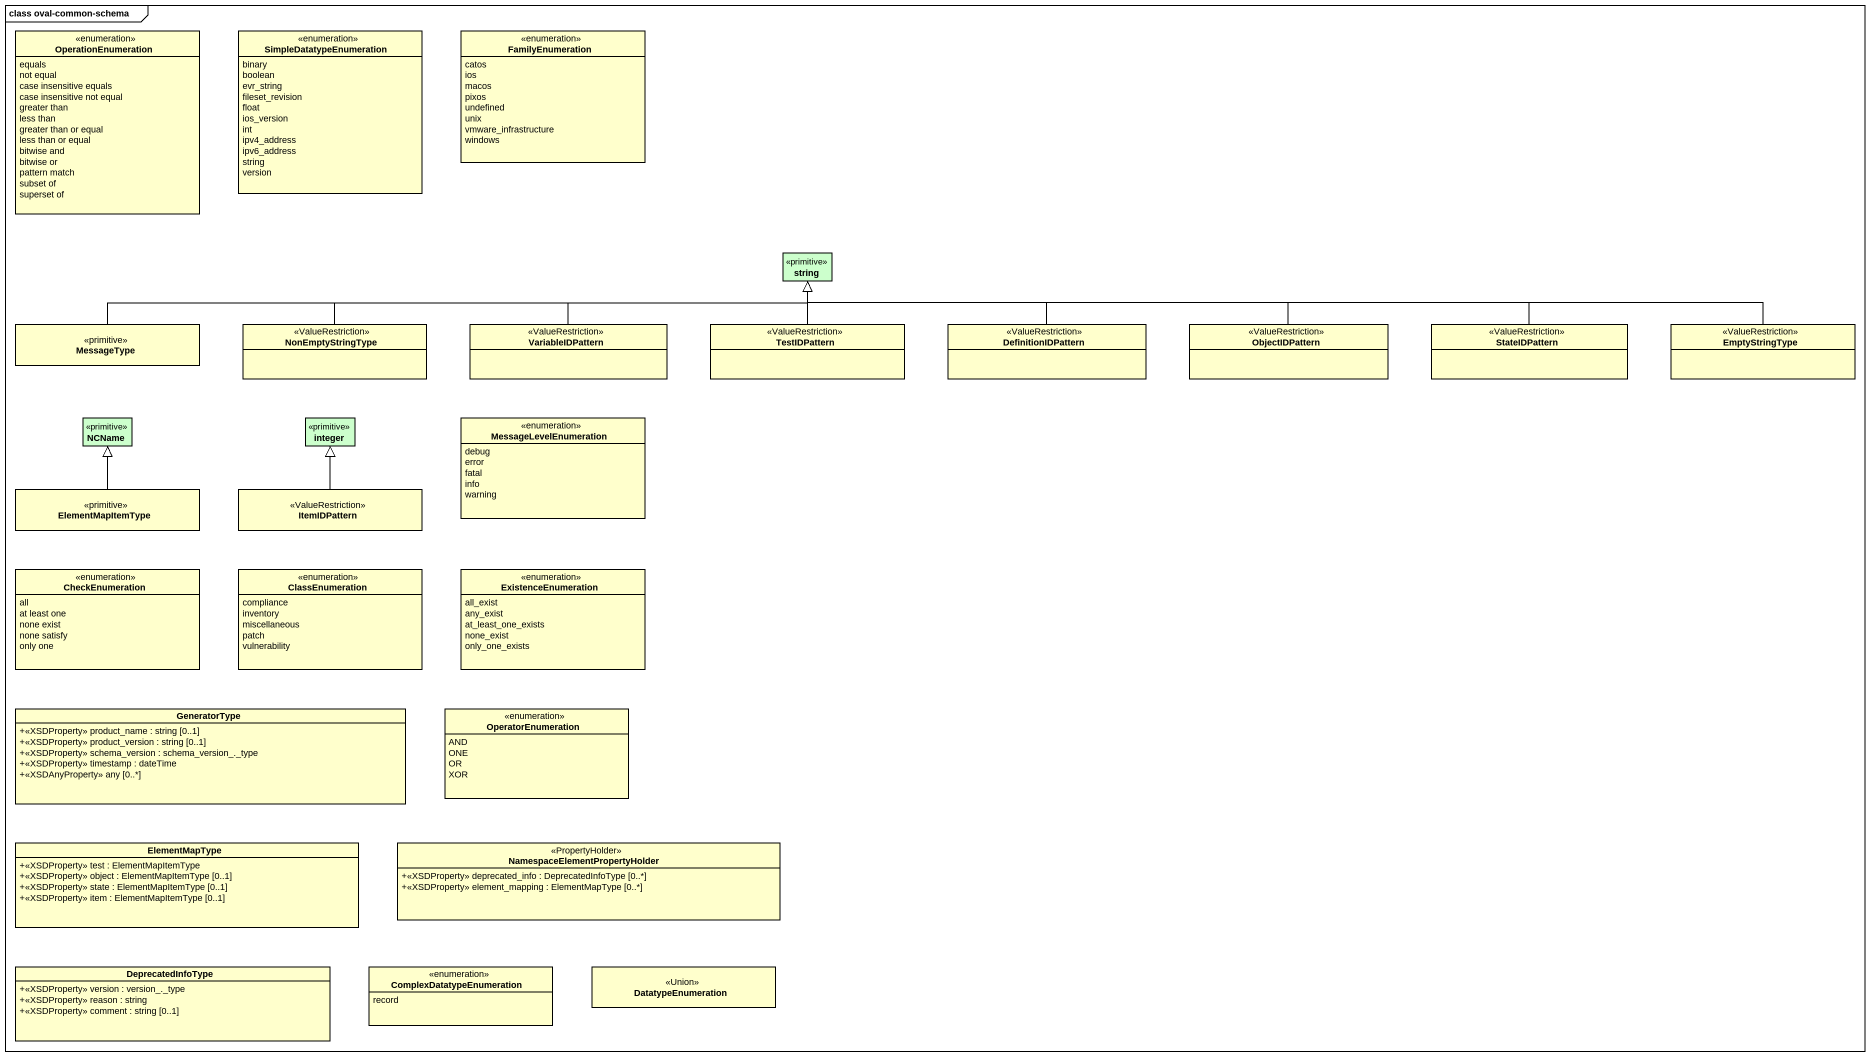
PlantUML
@startuml
mainframe class oval-common-schema
hide circle
hide empty members
skinparam classAttributeIconSize 0
enum OperationEnumeration {
  equals
  not equal
  case insensitive equals
  case insensitive not equal
  greater than
  less than
  greater than or equal
  less than or equal
  bitwise and
  bitwise or
  pattern match
  subset of
  superset of
}
enum SimpleDatatypeEnumeration {
  binary
  boolean
  evr_string
  fileset_revision
  float
  ios_version
  int
  ipv4_address
  ipv6_address
  string
  version
}
enum FamilyEnumeration {
  catos
  ios
  macos
  pixos
  undefined
  unix
  vmware_infrastructure
  windows
}
class string <<primitive>> #CCFFCC
class MessageType <<primitive>>
class NonEmptyStringType <<ValueRestriction>>
class VariableIDPattern <<ValueRestriction>>
class TestIDPattern <<ValueRestriction>>
class DefinitionIDPattern <<ValueRestriction>>
class ObjectIDPattern <<ValueRestriction>>
class StateIDPattern <<ValueRestriction>>
class EmptyStringType <<ValueRestriction>>
class NCName <<primitive>> #CCFFCC
class integer <<primitive>> #CCFFCC
enum MessageLevelEnumeration {
  debug
  error
  fatal
  info
  warning
}
class ElementMapItemType <<primitive>>
class ItemIDPattern <<ValueRestriction>>
enum CheckEnumeration {
  all
  at least one
  none exist
  none satisfy
  only one
}
enum ClassEnumeration {
  compliance
  inventory
  miscellaneous
  patch
  vulnerability
}
enum ExistenceEnumeration {
  all_exist
  any_exist
  at_least_one_exists
  none_exist
  only_one_exists
}
class GeneratorType {
  +<<XSDProperty>> product_name : string [0..1]
  +<<XSDProperty>> product_version : string [0..1]
  +<<XSDProperty>> schema_version : schema_version_._type
  +<<XSDProperty>> timestamp : dateTime
  +<<XSDAnyProperty>> any [0..*]
}
enum OperatorEnumeration {
  AND
  ONE
  OR
  XOR
}
class ElementMapType {
  +<<XSDProperty>> test : ElementMapItemType
  +<<XSDProperty>> object : ElementMapItemType [0..1]
  +<<XSDProperty>> state : ElementMapItemType [0..1]
  +<<XSDProperty>> item : ElementMapItemType [0..1]
}
class "NamespaceElementPropertyHolder" as NamespaceElementPropertyHold <<PropertyHolder>> {
  +<<XSDProperty>> deprecated_info : DeprecatedInfoType [0..*]
  +<<XSDProperty>> element_mapping : ElementMapType [0..*]
}
class DeprecatedInfoType {
  +<<XSDProperty>> version : version_._type
  +<<XSDProperty>> reason : string
  +<<XSDProperty>> comment : string [0..1]
}
enum ComplexDatatypeEnumeration {
  record
}
class DatatypeEnumeration <<Union>>
MessageType -right-|> string
NonEmptyStringType -right-|> string
VariableIDPattern -right-|> string
TestIDPattern -up-|> string
DefinitionIDPattern -left-|> string
ObjectIDPattern -left-|> string
StateIDPattern -left-|> string
EmptyStringType -left-|> string
ElementMapItemType -up-|> NCName
ItemIDPattern -up-|> integer
@enduml
